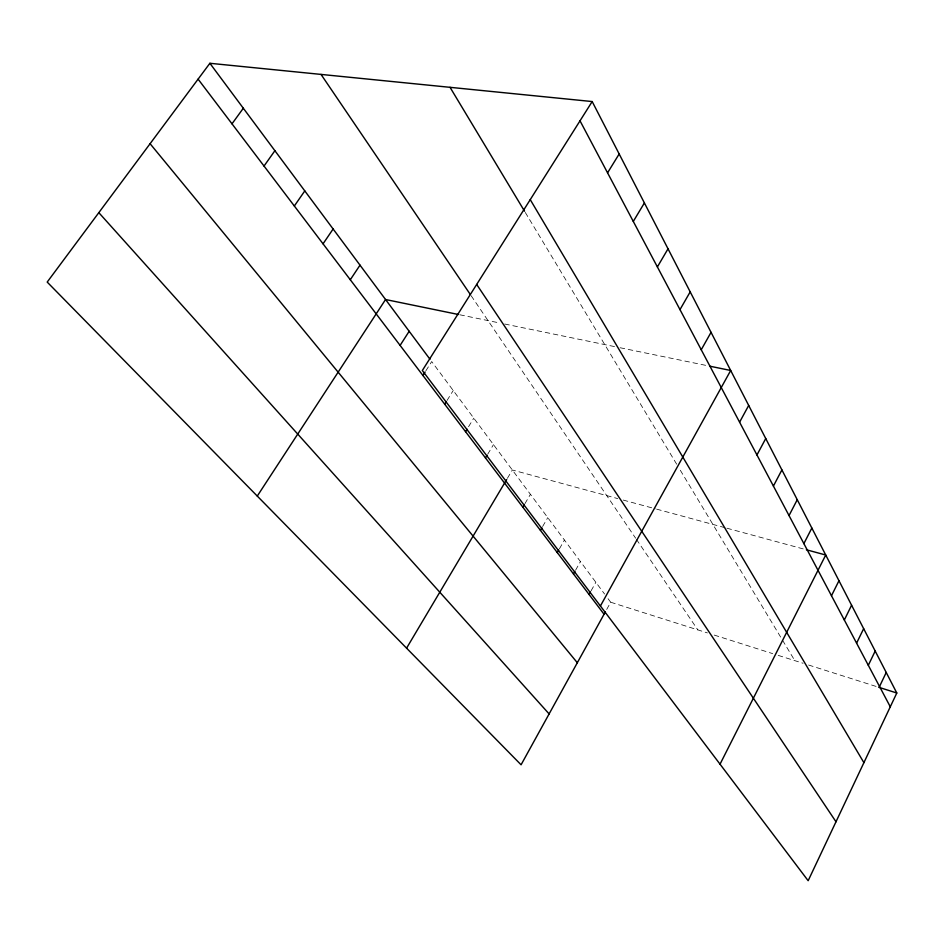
<?xml version="1.0" encoding="UTF-8"?>
<svg xmlns="http://www.w3.org/2000/svg" width="944" height="944" viewBox="0 0 944 944"><rect width="100%" height="100%" fill="white"/><g stroke="black" fill="none" stroke-linecap="round" stroke-linejoin="round"><path stroke-width="0.71" stroke-dasharray="4.72 3.54" d="M606.709 609.435L610.685 602.225L608.066 598.708M591.097 590.814L595.853 582.295M575.569 570.223L580.442 561.574M559.426 548.806L564.429 540.039M542.623 526.528L547.768 517.631M524.923 503.683L530.422 494.302M507.388 478.325L512.344 469.994L617.73 498.585M487.659 454.3L493.476 444.636M468.543 426.747L473.794 418.157M447.031 400.468L453.226 390.497M425.85 370.85L431.703 361.564L604.573 594.024M459.811 314.777L499.152 322.872M504.71 324.016L614.52 346.59M620.102 347.746L706.844 365.576M623.217 500.072L655.207 508.757M656.623 509.135L725.499 527.826M726.904 528.203L804.961 549.384M610.685 602.225L707.41 632.917M714.254 635.088L772.688 653.626M778.21 655.384L803.084 663.266M808.595 665.024L877.247 686.795M471.139 295.708L635.631 538.198M636.433 539.378L697.828 629.872M525.301 212.471L676.659 464.177M680.305 470.23L781.066 637.778M782.564 640.28L794.813 660.647"/><path stroke-width="1.42" d="M592.183 101.551L896.8 693.002L808.158 880.717L422.334 370.508L592.183 101.551L209.887 63.283L47.2 282.079L521.076 764.793L605.387 611.83M879.537 686.5L886.227 672.47M868.315 665.308L875.194 651.041M856.586 643.159L863.654 628.657M844.325 619.996L851.594 605.234M831.475 595.735L838.968 580.713M720.036 764.18L825.729 555.013L806.341 549.75M803.875 543.614L811.84 528.05M789.031 515.566L797.255 499.718M773.407 486.066L781.903 469.923M756.946 454.984L765.749 438.535M739.589 422.192L748.698 405.436M600.419 605.989L730.691 370.485L709.64 366.154M589.068 594.46L590.425 592.03M573.48 573.928L574.872 571.45M701.239 349.752L711.044 332.347M557.279 552.57L558.706 550.057M679.987 309.62L690.194 291.861M540.416 530.351L541.891 527.802M657.378 266.94L668.022 248.815M522.858 507.211L524.239 504.863M406.581 648.15L506.68 479.517M633.294 221.439L644.398 202.936M485.476 457.923L486.927 455.515M465.545 431.656L467.044 429.201M607.558 172.835L619.181 153.955M444.718 404.209L446.264 401.719M422.924 375.488L425.119 372.007M400.103 345.41L409.177 331.273M257.275 496.072L385.553 299.519L458.395 314.494M350.295 279.754L360.006 265.158M323.049 243.835L333.114 229.003M294.339 205.993L304.794 190.912M264.025 166.05L274.893 150.71M232 123.829L243.316 108.241M878.64 687.244L896.8 693.002M98.825 212.66L549.125 713.924M150.084 143.7L577.327 662.747M198.098 79.143L604.066 614.237M209.887 63.283L429.968 359.239M321.031 74.411L470.336 294.516M476.685 284.451L835.995 821.776M450.04 87.32L524.545 211.208M530.245 199.632L863.902 762.669M580.017 120.82L890.286 706.796"/></g></svg>
